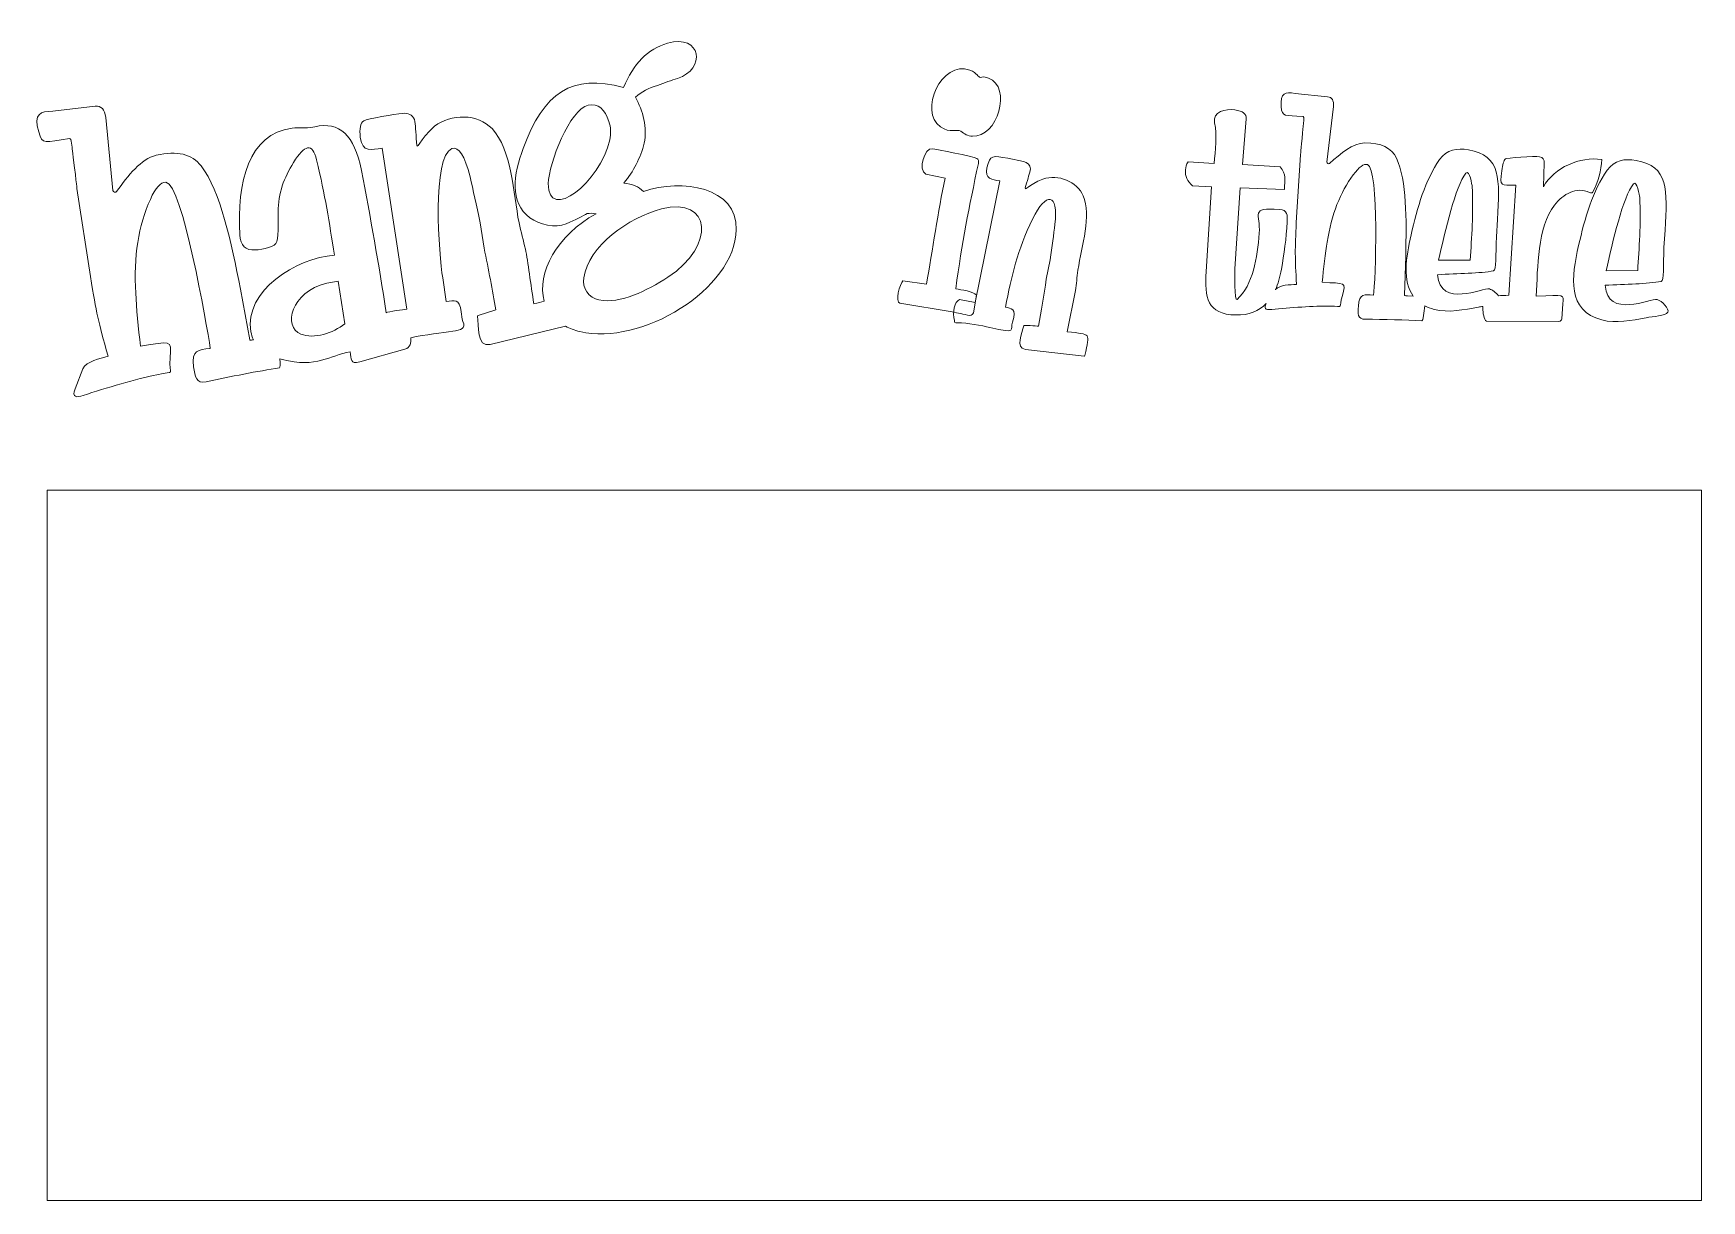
# Model space of a CAD drawing. Header units: millimetres. Extents: x -103 to 94, y -136 to 133.
# Drawn here: x -101.8 to -8.3, y -7 to 58.4 of the extents above; entities that cross this region are included whole.
import ezdxf

# ---------------------------------------------------------------- set-up
doc = ezdxf.new("R2010")
doc.units = ezdxf.units.MM
doc.header["$MEASUREMENT"] = 0
doc.layers.add('Layer 1', color=7, linetype='Continuous')

msp = doc.modelspace()

# ---------------------------------------------------------------- linework, layer by layer
at = {"layer": 'Layer 1', "color": 140, "lineweight": 5}
for points, knots in [([(-98.9952, 39.5888), (-98.767, 40.0183), (-98.024, 40.1482), (-97.5704, 40.2829), (-97.5704, 40.2829), (-98.1349, 42.3045), (-98.2086, 42.6306), (-98.5611, 44.7459), (-98.5611, 44.7459), (-98.5611, 44.7459), (-99.3139, 49.6852), (-99.3139, 49.6852), (-99.3139, 49.6852), (-99.3051, 49.6274), (-99.3891, 50.3244), (-99.566, 51.7763), (-99.566, 51.7763), (-99.5974, 52.0052), (-99.6203, 52.5001), (-99.7401, 52.4818), (-99.7401, 52.4818), (-101.125, 52.2704), (-101.244, 52.0917), (-101.4585, 52.8411), (-101.4585, 52.8411), (-101.7574, 53.8851), (-101.3657, 53.9874), (-100.6708, 54.0038), (-100.6708, 54.0038), (-100.6708, 54.0038), (-98.2909, 54.2777), (-98.2909, 54.2777), (-98.2909, 54.2777), (-97.9526, 54.3145), (-97.7548, 54.108), (-97.701, 53.6577), (-97.701, 53.6577), (-97.701, 53.6577), (-97.2999, 49.5706), (-97.2999, 49.5706), (-97.2999, 49.5706), (-97.288, 49.4752), (-97.1484, 49.4365), (-97.0917, 49.5137), (-97.0917, 49.5137), (-96.4367, 50.4045), (-95.7417, 51.3394), (-94.8713, 51.5379), (-94.8713, 51.5379), (-93.6993, 51.8053), (-92.8632, 51.6074), (-92.3634, 50.9478), (-92.3634, 50.9478), (-91.2681, 49.5092), (-90.6704, 46.6652), (-90.1568, 44.0377), (-90.1568, 44.0377), (-90.1568, 44.0377), (-89.6356, 41.2001), (-89.6356, 41.2001), (-89.6356, 41.2001), (-89.6295, 41.1596), (-89.4766, 41.1981), (-89.4276, 41.2089), (-89.4276, 41.2089), (-89.4939, 41.3466), (-89.5407, 41.495), (-89.5681, 41.654), (-89.5681, 41.654), (-89.9685, 43.949), (-87.0262, 45.8053), (-84.8969, 45.9373), (-84.8969, 45.9373), (-85.1853, 47.8293), (-85.4121, 49.2746), (-85.8897, 51.2874), (-85.8897, 51.2874), (-86.1195, 52.2558), (-86.5697, 52.126), (-87.1826, 51.1347), (-87.1826, 51.1347), (-87.7237, 50.2596), (-88.0364, 49.4283), (-88.0505, 48.3627), (-88.0505, 48.3627), (-88.0525, 48.2106), (-88.0227, 47.0395), (-88.1131, 46.7116), (-88.1131, 46.7116), (-88.1967, 46.4089), (-88.8916, 46.2591), (-89.3312, 46.2376), (-89.3312, 46.2376), (-89.8762, 46.1989), (-90.1631, 46.4805), (-90.1956, 47.082), (-90.1956, 47.082), (-90.3493, 49.9911), (-89.7091, 52.7676), (-87.2678, 53.0517), (-87.2678, 53.0517), (-86.8116, 53.1047), (-86.6269, 53.0113), (-85.9938, 53.1349), (-85.9938, 53.1349), (-84.6036, 53.4364), (-83.7803, 52.6977), (-83.3796, 50.6828), (-83.3796, 50.6828), (-82.8717, 48.0819), (-82.4085, 45.428), (-81.9896, 42.7216), (-81.9896, 42.7216), (-81.8687, 42.7989), (-81.0284, 42.8889), (-80.8466, 42.9166), (-80.8466, 42.9166), (-80.8466, 42.9166), (-82.2211, 51.9352), (-82.2211, 51.9352), (-82.2211, 51.9352), (-82.7975, 51.8474), (-83.3388, 51.6759), (-83.4424, 52.5255), (-83.4424, 52.5255), (-83.505, 53.0335), (-83.4418, 53.3464), (-83.2527, 53.4639), (-83.2527, 53.4639), (-83.0509, 53.5859), (-81.486, 53.8314), (-81.0762, 53.8843), (-81.0762, 53.8843), (-80.7561, 53.9183), (-80.5317, 53.8047), (-80.4031, 53.5432), (-80.4031, 53.5432), (-80.359, 53.2542), (-80.3241, 52.8307), (-80.2982, 52.2726), (-80.2982, 52.2726), (-80.2676, 51.6483), (-80.158, 52.4367), (-79.2799, 53.1599), (-79.2799, 53.1599), (-78.3839, 53.894), (-76.837, 53.8553), (-76.0656, 53.0286), (-76.0656, 53.0286), (-74.9604, 51.8442), (-74.8756, 49.4129), (-74.5525, 47.7578), (-74.5525, 47.7578), (-74.4298, 47.2442), (-74.3105, 46.7521), (-74.1944, 46.2818), (-74.1944, 46.2818), (-74.0604, 45.6087), (-73.8866, 44.2623), (-73.7285, 43.225), (-73.7285, 43.225), (-73.5009, 43.2772), (-73.3064, 43.3252), (-73.1393, 43.3657), (-73.1393, 43.3657), (-73.5846, 44.9244), (-72.416, 47.086), (-70.2368, 48.2603), (-70.2368, 48.2603), (-70.419, 48.2917), (-70.5824, 48.2964), (-70.727, 48.2744), (-70.727, 48.2744), (-70.9861, 48.1313), (-71.3782, 47.9384), (-71.9031, 47.6958), (-71.9031, 47.6958), (-72.5217, 47.436), (-73.4269, 47.6614), (-73.941, 48.0395), (-73.941, 48.0395), (-75.106, 48.8964), (-74.8548, 50.4588), (-74.3215, 51.919), (-74.3215, 51.919), (-73.1816, 55.0397), (-71.6002, 56.1387), (-68.6962, 55.3274), (-68.6962, 55.3274), (-68.1608, 56.666), (-67.3404, 57.4935), (-66.2351, 57.8099), (-66.2351, 57.8099), (-64.313, 58.3614), (-64.0789, 56.3363), (-65.6802, 55.8425), (-65.6802, 55.8425), (-66.0121, 55.7401), (-66.3872, 55.6054), (-66.8053, 55.4381), (-66.8053, 55.4381), (-67.2879, 55.3054), (-67.6984, 55.0875), (-68.0367, 54.7846), (-68.0367, 54.7846), (-67.606, 54.0435), (-67.3588, 53.0746), (-67.5351, 52.2213), (-67.5351, 52.2213), (-67.7609, 51.3735), (-68.1426, 50.6276), (-68.6804, 49.9837), (-68.6804, 49.9837), (-68.2003, 49.9386), (-67.8359, 49.7797), (-67.5874, 49.507), (-67.5874, 49.507), (-65.4214, 50.2593), (-62.3171, 49.7477), (-62.3818, 47.3721), (-62.3818, 47.3721), (-62.4579, 44.0125), (-67.748, 40.8505), (-71.1398, 41.6674), (-71.1398, 41.6674), (-71.446, 41.7412), (-71.716, 41.8415), (-71.9518, 41.964), (-71.9518, 41.964), (-71.9518, 41.964), (-76.176, 40.9442), (-76.176, 40.9442), (-76.176, 40.9442), (-76.9243, 40.7646), (-76.8058, 42.0214), (-76.8823, 42.5225), (-76.8823, 42.5225), (-76.8868, 42.5515), (-76.8745, 42.568), (-76.8456, 42.5725), (-76.8456, 42.5725), (-76.8456, 42.5725), (-75.8498, 42.8795), (-75.8498, 42.8795), (-75.8498, 42.8795), (-76.0411, 43.9891), (-76.2606, 45.1387), (-76.5085, 46.3284), (-76.5085, 46.3284), (-76.5085, 46.3284), (-76.7266, 47.7592), (-76.7266, 47.7592), (-76.7266, 47.7592), (-76.9364, 48.7477), (-77.1264, 49.606), (-77.2965, 50.3343), (-77.2965, 50.3343), (-77.5949, 51.5163), (-77.9337, 52.0414), (-78.313, 51.9097), (-78.313, 51.9097), (-79.4476, 51.5013), (-79.04, 45.9229), (-78.8284, 44.6661), (-78.8284, 44.6661), (-78.8284, 44.6661), (-78.6269, 43.3436), (-78.6269, 43.3436), (-78.6269, 43.3436), (-78.1519, 43.416), (-77.9016, 43.5316), (-77.7868, 42.7803), (-77.7868, 42.7803), (-77.7621, 42.6184), (-77.7751, 42.3706), (-77.7031, 42.2311), (-77.7031, 42.2311), (-77.4964, 41.831), (-77.8208, 41.7584), (-78.2641, 41.6908), (-78.2641, 41.6908), (-78.8404, 41.6029), (-79.7984, 41.4977), (-80.6202, 41.3191), (-80.6202, 41.3191), (-80.5659, 41.0245), (-80.6561, 40.7682), (-80.9462, 40.6831), (-80.9462, 40.6831), (-80.9462, 40.6831), (-83.4764, 39.9648), (-83.4764, 39.9648), (-83.4764, 39.9648), (-84.0209, 39.8006), (-83.9476, 40.1449), (-84.0058, 40.5274), (-84.0058, 40.5274), (-85.1598, 40.3517), (-85.8618, 39.5889), (-87.8229, 40.101), (-87.8229, 40.101), (-87.8638, 40.1118), (-87.9041, 40.1229), (-87.9436, 40.1344), (-87.9436, 40.1344), (-87.9249, 39.8613), (-87.9259, 39.6416), (-87.9772, 39.6338), (-87.9772, 39.6338), (-89.1548, 39.4549), (-90.7411, 39.1443), (-92.0731, 38.8543), (-92.0731, 38.8543), (-92.6467, 38.7294), (-92.6943, 39.1456), (-92.7789, 39.7006), (-92.7789, 39.7006), (-92.9239, 40.6516), (-92.5013, 40.6302), (-91.8704, 40.7264), (-91.8704, 40.7264), (-91.8682, 40.7119), (-91.861, 40.713), (-91.8487, 40.7296), (-91.8487, 40.7296), (-92.047, 42.0295), (-93.4167, 49.9592), (-94.3299, 50.0233), (-94.3299, 50.0233), (-94.6278, 50.0371), (-94.9194, 49.719), (-95.2049, 49.0692), (-95.2049, 49.0692), (-95.8694, 47.6074), (-96.1426, 45.8577), (-96.0243, 43.82), (-96.0243, 43.82), (-95.9769, 43.0082), (-95.9009, 41.8456), (-95.7484, 40.8452), (-95.7484, 40.8452), (-94.0691, 41.1011), (-94.0103, 41.2659), (-94.097, 40.1984), (-94.097, 40.1984), (-94.1834, 39.1354), (-93.7291, 39.4831), (-94.8403, 39.2533), (-94.8403, 39.2533), (-95.9384, 39.0263), (-97.7142, 38.5034), (-98.9668, 38.092), (-98.9668, 38.092), (-99.3386, 37.97), (-99.6093, 37.9545), (-99.4226, 38.4626), (-99.4226, 38.4626), (-99.4226, 38.4626), (-98.9952, 39.5888), (-98.9952, 39.5888)], [0, 0, 0, 0, 0.0111111, 0.0111111, 0.0111111, 0.0111111, 0.0222222, 0.0222222, 0.0222222, 0.0222222, 0.0333333, 0.0333333, 0.0333333, 0.0333333, 0.0444444, 0.0444444, 0.0444444, 0.0444444, 0.0555556, 0.0555556, 0.0555556, 0.0555556, 0.0666667, 0.0666667, 0.0666667, 0.0666667, 0.0777778, 0.0777778, 0.0777778, 0.0777778, 0.0888889, 0.0888889, 0.0888889, 0.0888889, 0.1, 0.1, 0.1, 0.1, 0.1111111, 0.1111111, 0.1111111, 0.1111111, 0.1222222, 0.1222222, 0.1222222, 0.1222222, 0.1333333, 0.1333333, 0.1333333, 0.1333333, 0.1444444, 0.1444444, 0.1444444, 0.1444444, 0.1555556, 0.1555556, 0.1555556, 0.1555556, 0.1666667, 0.1666667, 0.1666667, 0.1666667, 0.1777778, 0.1777778, 0.1777778, 0.1777778, 0.1888889, 0.1888889, 0.1888889, 0.1888889, 0.2, 0.2, 0.2, 0.2, 0.2111111, 0.2111111, 0.2111111, 0.2111111, 0.2222222, 0.2222222, 0.2222222, 0.2222222, 0.2333333, 0.2333333, 0.2333333, 0.2333333, 0.2444444, 0.2444444, 0.2444444, 0.2444444, 0.2555556, 0.2555556, 0.2555556, 0.2555556, 0.2666667, 0.2666667, 0.2666667, 0.2666667, 0.2777778, 0.2777778, 0.2777778, 0.2777778, 0.2888889, 0.2888889, 0.2888889, 0.2888889, 0.3, 0.3, 0.3, 0.3, 0.3111111, 0.3111111, 0.3111111, 0.3111111, 0.3222222, 0.3222222, 0.3222222, 0.3222222, 0.3333333, 0.3333333, 0.3333333, 0.3333333, 0.3444444, 0.3444444, 0.3444444, 0.3444444, 0.3555556, 0.3555556, 0.3555556, 0.3555556, 0.3666667, 0.3666667, 0.3666667, 0.3666667, 0.3777778, 0.3777778, 0.3777778, 0.3777778, 0.3888889, 0.3888889, 0.3888889, 0.3888889, 0.4, 0.4, 0.4, 0.4, 0.4111111, 0.4111111, 0.4111111, 0.4111111, 0.4222222, 0.4222222, 0.4222222, 0.4222222, 0.4333333, 0.4333333, 0.4333333, 0.4333333, 0.4444444, 0.4444444, 0.4444444, 0.4444444, 0.4555556, 0.4555556, 0.4555556, 0.4555556, 0.4666667, 0.4666667, 0.4666667, 0.4666667, 0.4777778, 0.4777778, 0.4777778, 0.4777778, 0.4888889, 0.4888889, 0.4888889, 0.4888889, 0.5, 0.5, 0.5, 0.5, 0.5111111, 0.5111111, 0.5111111, 0.5111111, 0.5222222, 0.5222222, 0.5222222, 0.5222222, 0.5333333, 0.5333333, 0.5333333, 0.5333333, 0.5444444, 0.5444444, 0.5444444, 0.5444444, 0.5555556, 0.5555556, 0.5555556, 0.5555556, 0.5666667, 0.5666667, 0.5666667, 0.5666667, 0.5777778, 0.5777778, 0.5777778, 0.5777778, 0.5888889, 0.5888889, 0.5888889, 0.5888889, 0.6, 0.6, 0.6, 0.6, 0.6111111, 0.6111111, 0.6111111, 0.6111111, 0.6222222, 0.6222222, 0.6222222, 0.6222222, 0.6333333, 0.6333333, 0.6333333, 0.6333333, 0.6444444, 0.6444444, 0.6444444, 0.6444444, 0.6555556, 0.6555556, 0.6555556, 0.6555556, 0.6666667, 0.6666667, 0.6666667, 0.6666667, 0.6777778, 0.6777778, 0.6777778, 0.6777778, 0.6888889, 0.6888889, 0.6888889, 0.6888889, 0.7, 0.7, 0.7, 0.7, 0.7111111, 0.7111111, 0.7111111, 0.7111111, 0.7222222, 0.7222222, 0.7222222, 0.7222222, 0.7333333, 0.7333333, 0.7333333, 0.7333333, 0.7444444, 0.7444444, 0.7444444, 0.7444444, 0.7555556, 0.7555556, 0.7555556, 0.7555556, 0.7666667, 0.7666667, 0.7666667, 0.7666667, 0.7777778, 0.7777778, 0.7777778, 0.7777778, 0.7888889, 0.7888889, 0.7888889, 0.7888889, 0.8, 0.8, 0.8, 0.8, 0.8111111, 0.8111111, 0.8111111, 0.8111111, 0.8222222, 0.8222222, 0.8222222, 0.8222222, 0.8333333, 0.8333333, 0.8333333, 0.8333333, 0.8444444, 0.8444444, 0.8444444, 0.8444444, 0.8555556, 0.8555556, 0.8555556, 0.8555556, 0.8666667, 0.8666667, 0.8666667, 0.8666667, 0.8777778, 0.8777778, 0.8777778, 0.8777778, 0.8888889, 0.8888889, 0.8888889, 0.8888889, 0.9, 0.9, 0.9, 0.9, 0.9111111, 0.9111111, 0.9111111, 0.9111111, 0.9222222, 0.9222222, 0.9222222, 0.9222222, 0.9333333, 0.9333333, 0.9333333, 0.9333333, 0.9444444, 0.9444444, 0.9444444, 0.9444444, 0.9555556, 0.9555556, 0.9555556, 0.9555556, 0.9666667, 0.9666667, 0.9666667, 0.9666667, 0.9777778, 0.9777778, 0.9777778, 0.9777778, 0.9888889, 0.9888889, 0.9888889, 0.9888889, 1, 1, 1, 1]), ([(-49.799, 52.8877), (-50.0301, 53.0205), (-50.3885, 52.7478), (-50.941, 53.1283), (-50.941, 53.1283), (-52.1915, 53.9894), (-50.8812, 56.8943), (-49.308, 56.3093), (-49.308, 56.3093), (-48.8463, 56.1376), (-48.8652, 55.8985), (-48.7109, 55.8988), (-48.7109, 55.8988), (-48.5876, 55.8991), (-48.5658, 55.9712), (-48.2599, 55.8582), (-48.2599, 55.8582), (-46.9116, 55.3601), (-47.7577, 52.499), (-49.159, 52.6046), (-49.159, 52.6046), (-49.4162, 52.6228), (-49.6295, 52.7172), (-49.799, 52.8877)], [0, 0, 0, 0, 0.1666667, 0.1666667, 0.1666667, 0.1666667, 0.3333333, 0.3333333, 0.3333333, 0.3333333, 0.5, 0.5, 0.5, 0.5, 0.6666667, 0.6666667, 0.6666667, 0.6666667, 0.8333333, 0.8333333, 0.8333333, 0.8333333, 1, 1, 1, 1]), ([(-31.9171, 50.8906), (-31.5483, 50.4719), (-31.6682, 50.1696), (-31.6801, 49.6227), (-31.6801, 49.6227), (-31.6801, 49.6227), (-34.1633, 49.7134), (-34.1633, 49.7134), (-34.1633, 49.7134), (-34.1633, 49.7134), (-34.4502, 45.188), (-34.4502, 45.188), (-34.4502, 45.188), (-34.4582, 45.0626), (-34.4985, 43.2973), (-34.3259, 43.4596), (-34.3259, 43.4596), (-33.4433, 44.2899), (-33.1912, 45.7868), (-33.0883, 47.173), (-33.0883, 47.173), (-33.0073, 48.2636), (-33.6566, 48.6121), (-31.9681, 48.5051), (-31.9681, 48.5051), (-31.4866, 48.4747), (-31.5127, 48.1794), (-31.5278, 47.809), (-31.5278, 47.809), (-31.5661, 46.8693), (-31.704, 45.9854), (-31.8464, 45.1565), (-31.8464, 45.1565), (-31.921, 44.7218), (-32.0316, 44.3364), (-32.181, 44.005), (-32.181, 44.005), (-32.181, 44.005), (-32.1719, 44.019), (-32.1719, 44.019), (-32.1719, 44.019), (-31.9327, 44.3012), (-31.3599, 44.2773), (-31.0012, 44.3039), (-31.0012, 44.3039), (-31.0879, 45.8067), (-31.0902, 46.254), (-31.0147, 47.7792), (-31.0147, 47.7792), (-31.0147, 47.7792), (-30.7745, 51.5673), (-30.7745, 51.5673), (-30.7745, 51.5673), (-30.7722, 51.5793), (-30.7217, 52.1116), (-30.6231, 53.1638), (-30.6231, 53.1638), (-30.6094, 53.3393), (-30.549, 53.7104), (-30.6382, 53.716), (-30.6382, 53.716), (-31.6484, 53.7797), (-31.8173, 53.6516), (-31.8565, 54.261), (-31.8565, 54.261), (-31.9056, 55.0254), (-31.6482, 55.1063), (-31.0832, 54.9971), (-31.0832, 54.9971), (-31.0832, 54.9971), (-29.2712, 54.8154), (-29.2712, 54.8154), (-29.2712, 54.8154), (-29.014, 54.7879), (-28.9005, 54.6026), (-28.9334, 54.2594), (-28.9334, 54.2594), (-28.9334, 54.2594), (-29.297, 51.1588), (-29.297, 51.1588), (-29.297, 51.1588), (-29.3036, 51.0862), (-29.2064, 51.0343), (-29.1515, 51.0827), (-29.1515, 51.0827), (-28.5212, 51.6384), (-27.8528, 52.2203), (-27.1747, 52.2269), (-27.1747, 52.2269), (-26.261, 52.2358), (-25.6719, 51.9534), (-25.4075, 51.3826), (-25.4075, 51.3826), (-24.8127, 50.1066), (-24.8425, 47.9555), (-24.8869, 45.8929), (-24.8869, 45.8929), (-24.8869, 45.8929), (-24.959, 43.7009), (-24.959, 43.7009), (-24.959, 43.7009), (-24.9612, 43.6668), (-24.8138, 43.675), (-24.7937, 43.6737), (-24.7937, 43.6737), (-24.7937, 43.6737), (-24.4629, 43.6527), (-24.4629, 43.6527), (-24.4629, 43.6527), (-25.0785, 44.493), (-24.8698, 45.8127), (-24.5835, 47.0763), (-24.5835, 47.0763), (-24.2397, 48.594), (-23.7805, 50.1737), (-22.9882, 51.2933), (-22.9882, 51.2933), (-22.5715, 51.8822), (-22.0057, 51.9463), (-21.3665, 51.8419), (-21.3665, 51.8419), (-19.5239, 51.5421), (-19.6179, 50.1683), (-19.7426, 47.9471), (-19.7426, 47.9471), (-19.7426, 47.9471), (-19.8048, 46.9655), (-19.8048, 46.9655), (-19.8048, 46.9655), (-19.8528, 45.9325), (-19.7851, 45.106), (-19.9583, 45.0709), (-19.9583, 45.0709), (-20.7184, 44.9169), (-21.9582, 44.9211), (-23.0959, 44.8523), (-23.0959, 44.8523), (-22.9711, 42.9512), (-20.5502, 44.1396), (-20.1901, 44.05), (-20.1901, 44.05), (-20.03, 44.0101), (-19.8234, 43.844), (-19.6938, 43.6747), (-19.6938, 43.6747), (-19.5423, 43.6815), (-19.3485, 43.6891), (-19.1127, 43.6977), (-19.1127, 43.6977), (-19.1127, 43.6977), (-18.7213, 49.8702), (-18.7213, 49.8702), (-18.7213, 49.8702), (-19.556, 49.8813), (-19.6231, 49.7253), (-19.5058, 50.6716), (-19.5058, 50.6716), (-19.4625, 51.0029), (-19.3926, 51.2268), (-19.2962, 51.3432), (-19.2962, 51.3432), (-19.2848, 51.3532), (-17.6317, 51.5355), (-17.3848, 51.4558), (-17.3848, 51.4558), (-17.1983, 51.4106), (-17.111, 51.2937), (-17.123, 51.1051), (-17.123, 51.1051), (-17.123, 51.1051), (-17.1741, 49.7721), (-17.1741, 49.7721), (-17.1741, 49.7721), (-16.5485, 50.8671), (-15.1354, 51.4672), (-13.9033, 51.3019), (-13.9033, 51.3019), (-13.941, 50.7067), (-14.103, 50.007), (-14.4218, 49.4472), (-14.4218, 49.4472), (-14.446, 49.4153), (-14.5016, 49.4188), (-14.5882, 49.4577), (-14.5882, 49.4577), (-15.317, 49.7971), (-16.079, 49.3629), (-16.5542, 48.7472), (-16.5542, 48.7472), (-17.5306, 47.4821), (-17.4771, 45.2551), (-17.579, 43.6505), (-17.579, 43.6505), (-15.9212, 43.6803), (-16.0494, 43.7992), (-16.086, 43.2218), (-16.086, 43.2218), (-16.086, 43.2218), (-16.1398, 42.3732), (-16.1398, 42.3732), (-16.1398, 42.3732), (-16.1447, 42.2957), (-16.2034, 42.2493), (-16.3157, 42.2341), (-16.3157, 42.2341), (-16.3157, 42.2341), (-20.3567, 42.2565), (-20.3567, 42.2565), (-20.3567, 42.2565), (-20.5015, 42.3004), (-20.5711, 42.7654), (-20.5641, 42.9377), (-20.5641, 42.9377), (-20.5621, 42.9862), (-20.5601, 43.0315), (-20.5577, 43.0738), (-20.5577, 43.0738), (-20.6472, 43.0615), (-20.7316, 43.0494), (-20.8056, 43.0366), (-20.8056, 43.0366), (-21.6183, 42.8956), (-22.4769, 42.6932), (-23.2859, 42.9099), (-23.2859, 42.9099), (-23.4861, 42.9635), (-23.6629, 43.0317), (-23.8189, 43.1125), (-23.8189, 43.1125), (-23.853, 42.7613), (-23.9123, 42.2647), (-23.9807, 42.2691), (-23.9807, 42.2691), (-24.8844, 42.327), (-26.1129, 42.3529), (-27.1492, 42.3531), (-27.1492, 42.3531), (-27.5955, 42.3532), (-27.5634, 42.6699), (-27.5365, 43.0959), (-27.5365, 43.0959), (-27.4911, 43.8113), (-27.1763, 43.7412), (-26.6956, 43.7108), (-26.6956, 43.7108), (-26.57, 44.3157), (-26.3701, 50.8333), (-27.0177, 51.0143), (-27.0177, 51.0143), (-27.2367, 51.0726), (-27.5048, 50.8837), (-27.822, 50.4472), (-27.822, 50.4472), (-28.5522, 49.469), (-29.0383, 48.2136), (-29.2802, 46.681), (-29.2802, 46.681), (-29.3705, 46.1086), (-29.5105, 45.1577), (-29.5568, 44.4267), (-29.5568, 44.4267), (-28.303, 44.3472), (-28.1927, 44.4747), (-28.4349, 43.6791), (-28.4349, 43.6791), (-28.6661, 42.9198), (-28.2771, 43.088), (-29.1399, 43.0973), (-29.1399, 43.0973), (-29.9922, 43.1065), (-31.3961, 43.0056), (-32.3929, 42.9027), (-32.3929, 42.9027), (-32.7924, 42.8614), (-32.8259, 42.9846), (-32.6931, 43.2315), (-32.6931, 43.2315), (-33.1107, 42.8037), (-33.6729, 42.581), (-34.3975, 42.5955), (-34.3975, 42.5955), (-36.016, 42.6279), (-36.1567, 43.5663), (-36.0643, 45.0231), (-36.0643, 45.0231), (-36.0643, 45.0231), (-35.7637, 49.7647), (-35.7637, 49.7647), (-35.7637, 49.7647), (-35.7637, 49.7647), (-36.8284, 49.8323), (-36.8284, 49.8323), (-36.8284, 49.8323), (-37.1136, 50.0759), (-37.2453, 50.371), (-37.2231, 50.7203), (-37.2231, 50.7203), (-37.2138, 50.8673), (-37.1655, 51.0146), (-37.0779, 51.1677), (-37.0779, 51.1677), (-37.0779, 51.1677), (-35.6138, 51.0749), (-35.6138, 51.0749), (-35.6138, 51.0749), (-35.554, 51.7832), (-35.4521, 52.6752), (-35.5868, 53.3449), (-35.5868, 53.3449), (-35.7196, 54.0055), (-34.9731, 54.1455), (-34.4547, 54.0749), (-34.4547, 54.0749), (-34.0132, 54.0136), (-33.8008, 53.8498), (-33.8177, 53.5836), (-33.8177, 53.5836), (-33.8177, 53.5836), (-34.0301, 51.0246), (-34.0301, 51.0246), (-34.0301, 51.0246), (-34.0301, 51.0246), (-31.9171, 50.8906), (-31.9171, 50.8906)], [0, 0, 0, 0, 0.0123457, 0.0123457, 0.0123457, 0.0123457, 0.0246914, 0.0246914, 0.0246914, 0.0246914, 0.037037, 0.037037, 0.037037, 0.037037, 0.0493827, 0.0493827, 0.0493827, 0.0493827, 0.0617284, 0.0617284, 0.0617284, 0.0617284, 0.0740741, 0.0740741, 0.0740741, 0.0740741, 0.0864198, 0.0864198, 0.0864198, 0.0864198, 0.0987654, 0.0987654, 0.0987654, 0.0987654, 0.1111111, 0.1111111, 0.1111111, 0.1111111, 0.1234568, 0.1234568, 0.1234568, 0.1234568, 0.1358025, 0.1358025, 0.1358025, 0.1358025, 0.1481481, 0.1481481, 0.1481481, 0.1481481, 0.1604938, 0.1604938, 0.1604938, 0.1604938, 0.1728395, 0.1728395, 0.1728395, 0.1728395, 0.1851852, 0.1851852, 0.1851852, 0.1851852, 0.1975309, 0.1975309, 0.1975309, 0.1975309, 0.2098765, 0.2098765, 0.2098765, 0.2098765, 0.2222222, 0.2222222, 0.2222222, 0.2222222, 0.2345679, 0.2345679, 0.2345679, 0.2345679, 0.2469136, 0.2469136, 0.2469136, 0.2469136, 0.2592593, 0.2592593, 0.2592593, 0.2592593, 0.2716049, 0.2716049, 0.2716049, 0.2716049, 0.2839506, 0.2839506, 0.2839506, 0.2839506, 0.2962963, 0.2962963, 0.2962963, 0.2962963, 0.308642, 0.308642, 0.308642, 0.308642, 0.3209877, 0.3209877, 0.3209877, 0.3209877, 0.3333333, 0.3333333, 0.3333333, 0.3333333, 0.345679, 0.345679, 0.345679, 0.345679, 0.3580247, 0.3580247, 0.3580247, 0.3580247, 0.3703704, 0.3703704, 0.3703704, 0.3703704, 0.382716, 0.382716, 0.382716, 0.382716, 0.3950617, 0.3950617, 0.3950617, 0.3950617, 0.4074074, 0.4074074, 0.4074074, 0.4074074, 0.4197531, 0.4197531, 0.4197531, 0.4197531, 0.4320988, 0.4320988, 0.4320988, 0.4320988, 0.4444444, 0.4444444, 0.4444444, 0.4444444, 0.4567901, 0.4567901, 0.4567901, 0.4567901, 0.4691358, 0.4691358, 0.4691358, 0.4691358, 0.4814815, 0.4814815, 0.4814815, 0.4814815, 0.4938272, 0.4938272, 0.4938272, 0.4938272, 0.5061728, 0.5061728, 0.5061728, 0.5061728, 0.5185185, 0.5185185, 0.5185185, 0.5185185, 0.5308642, 0.5308642, 0.5308642, 0.5308642, 0.5432099, 0.5432099, 0.5432099, 0.5432099, 0.5555556, 0.5555556, 0.5555556, 0.5555556, 0.5679012, 0.5679012, 0.5679012, 0.5679012, 0.5802469, 0.5802469, 0.5802469, 0.5802469, 0.5925926, 0.5925926, 0.5925926, 0.5925926, 0.6049383, 0.6049383, 0.6049383, 0.6049383, 0.617284, 0.617284, 0.617284, 0.617284, 0.6296296, 0.6296296, 0.6296296, 0.6296296, 0.6419753, 0.6419753, 0.6419753, 0.6419753, 0.654321, 0.654321, 0.654321, 0.654321, 0.6666667, 0.6666667, 0.6666667, 0.6666667, 0.6790123, 0.6790123, 0.6790123, 0.6790123, 0.691358, 0.691358, 0.691358, 0.691358, 0.7037037, 0.7037037, 0.7037037, 0.7037037, 0.7160494, 0.7160494, 0.7160494, 0.7160494, 0.7283951, 0.7283951, 0.7283951, 0.7283951, 0.7407407, 0.7407407, 0.7407407, 0.7407407, 0.7530864, 0.7530864, 0.7530864, 0.7530864, 0.7654321, 0.7654321, 0.7654321, 0.7654321, 0.7777778, 0.7777778, 0.7777778, 0.7777778, 0.7901235, 0.7901235, 0.7901235, 0.7901235, 0.8024691, 0.8024691, 0.8024691, 0.8024691, 0.8148148, 0.8148148, 0.8148148, 0.8148148, 0.8271605, 0.8271605, 0.8271605, 0.8271605, 0.8395062, 0.8395062, 0.8395062, 0.8395062, 0.8518519, 0.8518519, 0.8518519, 0.8518519, 0.8641975, 0.8641975, 0.8641975, 0.8641975, 0.8765432, 0.8765432, 0.8765432, 0.8765432, 0.8888889, 0.8888889, 0.8888889, 0.8888889, 0.9012346, 0.9012346, 0.9012346, 0.9012346, 0.9135802, 0.9135802, 0.9135802, 0.9135802, 0.9259259, 0.9259259, 0.9259259, 0.9259259, 0.9382716, 0.9382716, 0.9382716, 0.9382716, 0.9506173, 0.9506173, 0.9506173, 0.9506173, 0.962963, 0.962963, 0.962963, 0.962963, 0.9753086, 0.9753086, 0.9753086, 0.9753086, 0.9876543, 0.9876543, 0.9876543, 0.9876543, 1, 1, 1, 1]), ([(-53.2186, 43.2566), (-53.5148, 43.3167), (-53.2215, 44.3333), (-53.0481, 44.5148), (-53.0481, 44.5148), (-53.0481, 44.5148), (-51.7279, 44.3146), (-51.7279, 44.3146), (-51.7279, 44.3146), (-51.4023, 46.2164), (-51.0677, 48.4016), (-50.6897, 50.2618), (-50.6897, 50.2618), (-50.6897, 50.2618), (-51.7652, 50.4803), (-51.7652, 50.4803), (-51.7652, 50.4803), (-52.2366, 50.7046), (-51.8094, 51.9863), (-51.4132, 51.9058), (-51.4132, 51.9058), (-51.2201, 51.8666), (-49.075, 51.4702), (-48.9013, 51.3614), (-48.9013, 51.3614), (-48.8208, 51.3111), (-48.7949, 51.2151), (-48.8237, 51.0735), (-48.8237, 51.0735), (-49.3449, 48.6338), (-49.7377, 46.6427), (-50.0938, 44.0677), (-50.0938, 44.0677), (-49.7667, 44.0013), (-49.1135, 43.914), (-48.9245, 43.711), (-48.9245, 43.711), (-48.9245, 43.711), (-49.0943, 42.7079), (-49.0943, 42.7079), (-49.0943, 42.7079), (-49.1293, 42.6469), (-49.196, 42.5981), (-49.2942, 42.5614), (-49.2942, 42.5614), (-49.6514, 42.6453), (-49.9836, 42.7127), (-50.2908, 42.7638), (-50.2908, 42.7638), (-50.2908, 42.7638), (-53.2186, 43.2566), (-53.2186, 43.2566)], [0, 0, 0, 0, 0.0769231, 0.0769231, 0.0769231, 0.0769231, 0.1538462, 0.1538462, 0.1538462, 0.1538462, 0.2307692, 0.2307692, 0.2307692, 0.2307692, 0.3076923, 0.3076923, 0.3076923, 0.3076923, 0.3846154, 0.3846154, 0.3846154, 0.3846154, 0.4615385, 0.4615385, 0.4615385, 0.4615385, 0.5384615, 0.5384615, 0.5384615, 0.5384615, 0.6153846, 0.6153846, 0.6153846, 0.6153846, 0.6923077, 0.6923077, 0.6923077, 0.6923077, 0.7692308, 0.7692308, 0.7692308, 0.7692308, 0.8461538, 0.8461538, 0.8461538, 0.8461538, 0.9230769, 0.9230769, 0.9230769, 0.9230769, 1, 1, 1, 1]), ([(-49.8766, 43.4622), (-49.8766, 43.4622), (-49.0074, 43.3026), (-49.0074, 43.3026), (-49.0074, 43.3026), (-49.0074, 43.3026), (-47.6267, 50.0988), (-47.6267, 50.0988), (-47.6267, 50.0988), (-48.0414, 50.1831), (-48.4975, 50.1841), (-48.3438, 50.8399), (-48.3438, 50.8399), (-48.1695, 51.583), (-48.0032, 51.5161), (-47.1651, 51.366), (-47.1651, 51.366), (-47.1651, 51.366), (-46.2993, 51.1901), (-46.2993, 51.1901), (-46.2993, 51.1901), (-46.0619, 51.1305), (-45.9316, 50.9906), (-45.9082, 50.7703), (-45.9082, 50.7703), (-45.9525, 50.5525), (-46.0384, 50.2411), (-46.1661, 49.8361), (-46.1661, 49.8361), (-46.3082, 49.3809), (-46.0076, 49.9241), (-45.2071, 50.2027), (-45.2071, 50.2027), (-44.3663, 50.4952), (-43.2864, 50.0709), (-42.9474, 49.2673), (-42.9474, 49.2673), (-42.4761, 48.1498), (-43.0259, 46.4933), (-43.2477, 45.1094), (-43.2477, 45.1094), (-43.2948, 44.7108), (-43.3384, 44.3284), (-43.3787, 43.9623), (-43.3787, 43.9623), (-43.3787, 43.9623), (-43.8468, 41.6588), (-43.8468, 41.6588), (-43.8468, 41.6588), (-42.4727, 41.484), (-42.5899, 41.6483), (-42.8602, 40.3186), (-42.8602, 40.3186), (-42.8646, 40.2968), (-42.8778, 40.2881), (-42.8995, 40.2925), (-42.8995, 40.2925), (-42.8995, 40.2925), (-46.1906, 40.6719), (-46.1906, 40.6719), (-46.1906, 40.6719), (-46.7785, 40.7406), (-46.3631, 41.5813), (-46.2815, 41.9833), (-46.2815, 41.9833), (-46.2704, 42.0378), (-45.5841, 41.9747), (-45.4511, 41.9677), (-45.4511, 41.9677), (-45.2971, 42.8097), (-45.1527, 43.6876), (-45.0181, 44.6016), (-45.0181, 44.6016), (-45.0181, 44.6016), (-44.799, 45.6798), (-44.799, 45.6798), (-44.799, 45.6798), (-44.6899, 46.4401), (-44.6007, 47.1025), (-44.5314, 47.6668), (-44.5314, 47.6668), (-44.329, 49.4461), (-45.0327, 49.5033), (-45.7892, 47.9649), (-45.7892, 47.9649), (-46.6475, 46.2198), (-46.9541, 44.785), (-47.3115, 43.0261), (-47.3115, 43.0261), (-47.0046, 42.9638), (-46.6401, 42.9909), (-46.9178, 42.2005), (-46.9178, 42.2005), (-47.0692, 41.7694), (-46.5832, 41.5245), (-48.1714, 41.8909), (-48.1714, 41.8909), (-48.6488, 42.0011), (-49.4369, 42.1678), (-49.9721, 42.1547), (-49.9721, 42.1547), (-50.1727, 42.1498), (-50.1393, 42.1591), (-50.1679, 42.2795), (-50.1679, 42.2795), (-50.2806, 42.7533), (-50.1704, 43.3422), (-49.8766, 43.4622)], [0, 0, 0, 0, 0.037037, 0.037037, 0.037037, 0.037037, 0.0740741, 0.0740741, 0.0740741, 0.0740741, 0.1111111, 0.1111111, 0.1111111, 0.1111111, 0.1481481, 0.1481481, 0.1481481, 0.1481481, 0.1851852, 0.1851852, 0.1851852, 0.1851852, 0.2222222, 0.2222222, 0.2222222, 0.2222222, 0.2592593, 0.2592593, 0.2592593, 0.2592593, 0.2962963, 0.2962963, 0.2962963, 0.2962963, 0.3333333, 0.3333333, 0.3333333, 0.3333333, 0.3703704, 0.3703704, 0.3703704, 0.3703704, 0.4074074, 0.4074074, 0.4074074, 0.4074074, 0.4444444, 0.4444444, 0.4444444, 0.4444444, 0.4814815, 0.4814815, 0.4814815, 0.4814815, 0.5185185, 0.5185185, 0.5185185, 0.5185185, 0.5555556, 0.5555556, 0.5555556, 0.5555556, 0.5925926, 0.5925926, 0.5925926, 0.5925926, 0.6296296, 0.6296296, 0.6296296, 0.6296296, 0.6666667, 0.6666667, 0.6666667, 0.6666667, 0.7037037, 0.7037037, 0.7037037, 0.7037037, 0.7407407, 0.7407407, 0.7407407, 0.7407407, 0.7777778, 0.7777778, 0.7777778, 0.7777778, 0.8148148, 0.8148148, 0.8148148, 0.8148148, 0.8518519, 0.8518519, 0.8518519, 0.8518519, 0.8888889, 0.8888889, 0.8888889, 0.8888889, 0.9259259, 0.9259259, 0.9259259, 0.9259259, 0.962963, 0.962963, 0.962963, 0.962963, 1, 1, 1, 1]), ([(-30.7745, 51.5673), (-30.7745, 51.5673), (-30.7743, 51.5698), (-30.7743, 51.5698), (-30.7743, 51.5698), (-30.7743, 51.5698), (-30.7745, 51.5673), (-30.7745, 51.5673)], [0, 0, 0, 0, 0.5, 0.5, 0.5, 0.5, 1, 1, 1, 1]), ([(-10.1999, 42.7484), (-10.3399, 42.5532), (-11.0292, 42.5098), (-11.4221, 42.4416), (-11.4221, 42.4416), (-12.2347, 42.3006), (-13.0934, 42.0983), (-13.9024, 42.3149), (-13.9024, 42.3149), (-15.8491, 42.8363), (-15.6005, 44.7139), (-15.2, 46.4814), (-15.2, 46.4814), (-14.8561, 47.9991), (-14.3969, 49.5786), (-13.6047, 50.6984), (-13.6047, 50.6984), (-13.188, 51.2872), (-12.6222, 51.3514), (-11.9829, 51.2469), (-11.9829, 51.2469), (-10.1404, 50.9471), (-10.2344, 49.5733), (-10.3591, 47.3521), (-10.3591, 47.3521), (-10.3591, 47.3521), (-10.4213, 46.3705), (-10.4213, 46.3705), (-10.4213, 46.3705), (-10.4695, 45.3353), (-10.4018, 44.511), (-10.5748, 44.476), (-10.5748, 44.476), (-11.3349, 44.3219), (-12.5746, 44.3262), (-13.7124, 44.2572), (-13.7124, 44.2572), (-13.5876, 42.3562), (-11.1665, 43.5446), (-10.8066, 43.4551), (-10.8066, 43.4551), (-10.5286, 43.3859), (-10.1065, 42.9331), (-10.1999, 42.7484)], [0, 0, 0, 0, 0.0909091, 0.0909091, 0.0909091, 0.0909091, 0.1818182, 0.1818182, 0.1818182, 0.1818182, 0.2727273, 0.2727273, 0.2727273, 0.2727273, 0.3636364, 0.3636364, 0.3636364, 0.3636364, 0.4545455, 0.4545455, 0.4545455, 0.4545455, 0.5454545, 0.5454545, 0.5454545, 0.5454545, 0.6363636, 0.6363636, 0.6363636, 0.6363636, 0.7272727, 0.7272727, 0.7272727, 0.7272727, 0.8181818, 0.8181818, 0.8181818, 0.8181818, 0.9090909, 0.9090909, 0.9090909, 0.9090909, 1, 1, 1, 1]), ([(-100.9822, -6.9897), (-100.9822, -6.9897), (-8.3088, -6.9897), (-8.3088, -6.9897), (-8.3088, -6.9897), (-8.3088, -6.9897), (-8.3088, 32.7897), (-8.3088, 32.7897), (-8.3088, 32.7897), (-8.3088, 32.7897), (-100.9822, 32.7897), (-100.9822, 32.7897), (-100.9822, 32.7897), (-100.9822, 32.7897), (-100.9822, -6.9897), (-100.9822, -6.9897)], [0, 0, 0, 0, 0.25, 0.25, 0.25, 0.25, 0.5, 0.5, 0.5, 0.5, 0.75, 0.75, 0.75, 0.75, 1, 1, 1, 1])]:
    msp.add_open_spline(points, degree=3, knots=knots, dxfattribs=at)
at = {"layer": 'Layer 1', "color": 7, "lineweight": 5}
for points in [[(-69.5158, 53.4278), (-69.7416, 54.1328), (-70.128, 54.4363), (-70.675, 54.3382), (-70.675, 54.3382), (-71.6955, 54.147), (-72.8963, 51.0556), (-72.9137, 49.9597), (-72.9137, 49.9597), (-72.9492, 47.723), (-69.986, 50.036), (-69.469, 52.3924), (-69.469, 52.3924), (-69.3917, 52.7591), (-69.4073, 53.1043), (-69.5158, 53.4278)], [(-21.2732, 45.6721), (-21.1919, 46.9549), (-21.0889, 48.243), (-21.1624, 49.791), (-21.1624, 49.791), (-21.1664, 49.8453), (-21.3135, 50.7603), (-21.5163, 50.5318), (-21.5163, 50.5318), (-22.0932, 49.7958), (-22.6711, 47.3209), (-23.0442, 45.6675), (-23.0442, 45.6675), (-23.0442, 45.6675), (-21.2732, 45.6721), (-21.2732, 45.6721)], [(-11.8897, 45.0771), (-11.8084, 46.3599), (-11.7054, 47.648), (-11.7789, 49.1961), (-11.7789, 49.1961), (-11.7829, 49.2503), (-11.93, 50.1654), (-12.1328, 49.9368), (-12.1328, 49.9368), (-12.7096, 49.2011), (-13.2876, 46.7258), (-13.6607, 45.0725), (-13.6607, 45.0725), (-13.6607, 45.0725), (-11.8897, 45.0771), (-11.8897, 45.0771)], [(-66.212, 44.7033), (-63.5026, 46.5013), (-63.7719, 49.2389), (-66.5733, 48.5302), (-66.5733, 48.5302), (-68.417, 48.0639), (-70.6528, 46.4592), (-70.9321, 44.6716), (-70.9321, 44.6716), (-71.0197, 44.1112), (-70.6322, 43.5469), (-70.0785, 43.4374), (-70.0785, 43.4374), (-68.8641, 43.1972), (-67.3978, 43.9656), (-66.212, 44.7033)], [(-85.3259, 44.3857), (-87.3419, 43.8516), (-87.7948, 41.944), (-86.7755, 41.525), (-86.7755, 41.525), (-86.0448, 41.2248), (-84.9496, 41.5874), (-84.3121, 42.1001), (-84.3121, 42.1001), (-84.3121, 42.1001), (-84.6755, 44.4848), (-84.6755, 44.4848), (-84.6755, 44.4848), (-84.6755, 44.4848), (-85.3259, 44.3857), (-85.3259, 44.3857)]]:
    msp.add_open_spline(points, degree=3, knots=[0, 0, 0, 0, 0.25, 0.25, 0.25, 0.25, 0.5, 0.5, 0.5, 0.5, 0.75, 0.75, 0.75, 0.75, 1, 1, 1, 1], dxfattribs=at)

doc.saveas('drawing.dxf')
